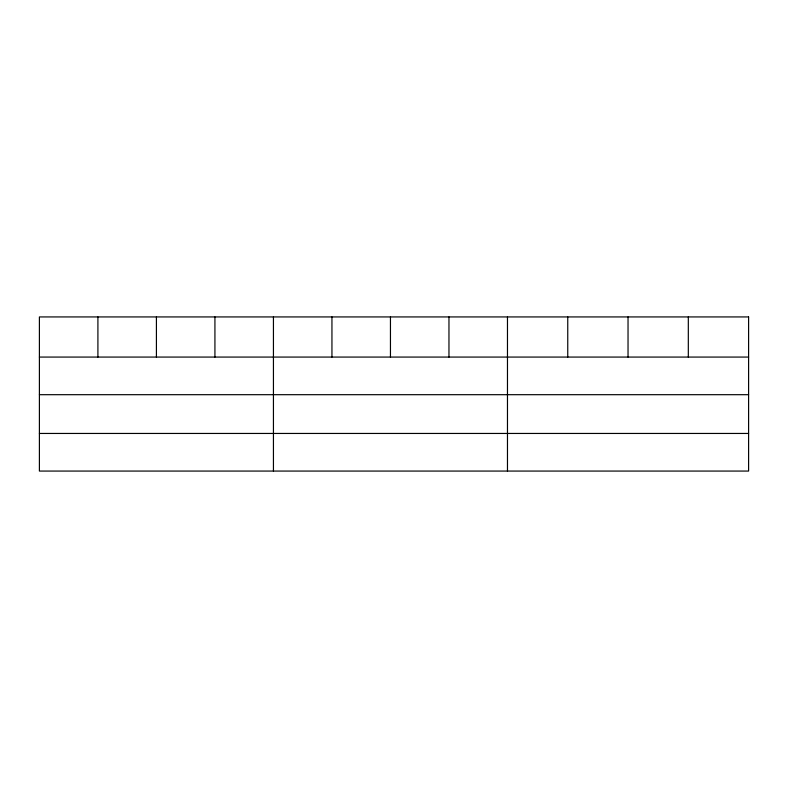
<?xml version="1.0" encoding="UTF-8"?>
<svg xmlns="http://www.w3.org/2000/svg" width="788" height="788" viewBox="0 0 788 788"><rect width="100%" height="100%" fill="white"/><g stroke="black" fill="none" stroke-linecap="round" stroke-linejoin="round"><path stroke-width="1.18" d="M39.4 357.072L748.6 357.072M39.4 394.69L748.6 394.69M39.4 433.449L748.6 433.449M688.318 316.934L688.318 357.072M628.036 316.934L628.036 357.072M567.754 316.934L567.754 357.072M507.472 316.934L507.472 471.066M448.963 316.934L448.963 357.072M390.454 316.934L390.454 357.072M331.945 316.934L331.945 357.072M273.436 316.934L273.436 471.066M214.927 316.934L214.927 357.072M156.418 316.934L156.418 357.072M97.909 316.934L97.909 357.072M748.6 316.934L39.4 316.934L39.4 471.066L748.6 471.066L748.6 316.934"/></g></svg>
